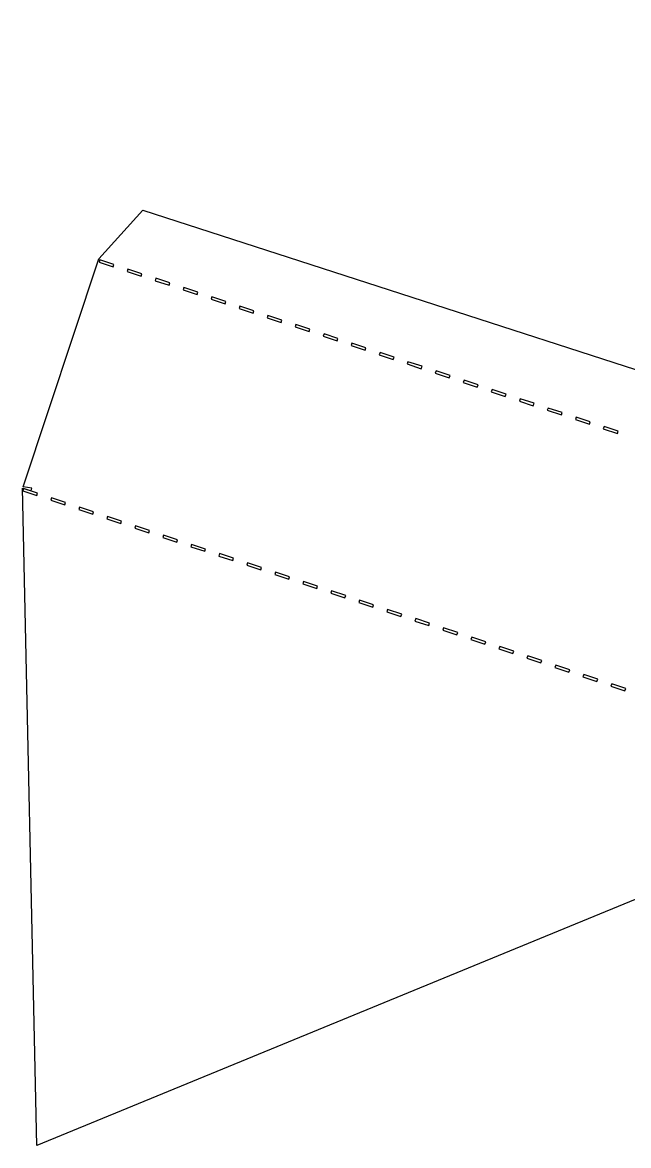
# Model space of a CAD drawing. Header units: centimetres. Extents: x -12.8 to 12.8, y -6 to 6.1.
# Drawn here: x -12.76 to -6.24, y -6.03 to 6.06 of the extents above; entities that cross this region are included whole.
import ezdxf

# ---------------------------------------------------------------- set-up
doc = ezdxf.new("R2010")
doc.units = ezdxf.units.CM
doc.header["$MEASUREMENT"] = 0
doc.layers.add('Layer 1', color=7, linetype='Continuous')

msp = doc.modelspace()

# ---------------------------------------------------------------- linework, layer by layer
at = {"layer": 'Layer 1', "color": 16, "lineweight": 30}
for points, knots in [([(-12.76186, 1.04619), (-12.76186, 1.04619), (-12.60807, -6.02893), (-12.60807, -6.02893), (-12.60807, -6.02893), (-12.60807, -6.02893), (-3.26414, -2.18586), (-3.26414, -2.18586), (-3.26414, -2.18586), (-3.26414, -2.18586), (-2.85486, -2.94323), (-2.85486, -2.94323), (-2.85486, -2.94323), (-2.85486, -2.94323), (5.78379, -5.84207), (5.78379, -5.84207), (5.78379, -5.84207), (5.78379, -5.84207), (6.47005, -5.36913), (6.47005, -5.36913), (6.47005, -5.36913), (6.47005, -5.36913), (7.22907, -3.05651), (7.22907, -3.05651), (7.22907, -3.05651), (7.22907, -3.05651), (7.26132, -3.76592), (7.26132, -3.76592), (7.26132, -3.76592), (7.27913, -4.15414), (7.60549, -4.44358), (7.99306, -4.41498), (7.99306, -4.41498), (7.99306, -4.41498), (9.13904, -4.33064), (9.13904, -4.33064), (9.13904, -4.33064), (9.52661, -4.30203), (9.82409, -3.96645), (9.80629, -3.57823), (9.80629, -3.57823), (9.80629, -3.57823), (9.76164, -2.83822), (9.76164, -2.83822), (9.76164, -2.83822), (9.82985, -2.84974), (9.8988, -2.85441), (9.96835, -2.85145), (9.96835, -2.85145), (10.19452, -2.84181), (10.4078, -2.75437), (10.60252, -2.60258), (10.60252, -2.60258), (10.60739, -2.60269), (10.6125, -2.60258), (10.6174, -2.60258), (10.6174, -2.60258), (10.96588, -2.60258), (11.24827, -2.32719), (11.24827, -1.98742), (11.24827, -1.98742), (11.24827, -1.93787), (11.24226, -1.88972), (11.23091, -1.84355), (11.23091, -1.84355), (11.5581, -1.82072), (11.8163, -1.55485), (11.8163, -1.23005), (11.8163, -1.23005), (11.8163, -1.13344), (11.79338, -1.0419), (11.75263, -0.96051), (11.75263, -0.96051), (11.76339, -0.96104), (11.77399, -0.96134), (11.78488, -0.96134), (11.78488, -0.96134), (12.13336, -0.96134), (12.41657, -0.68595), (12.41657, -0.34618), (12.41657, -0.34618), (12.41657, -0.12592), (12.29746, 0.0676), (12.11891, 0.17637), (12.11891, 0.17637), (12.47424, 0.17789), (12.76218, 0.50156), (12.76218, 0.90067), (12.76218, 0.90067), (12.76218, 1.2879), (12.49101, 1.60426), (12.15033, 1.62414), (12.15033, 1.62414), (12.27454, 1.74769), (12.35208, 1.92252), (12.35207, 2.1161), (12.35207, 2.1161), (12.35207, 2.49026), (12.06306, 2.79409), (11.70632, 2.79409), (11.70632, 2.79409), (11.67601, 2.79409), (11.64623, 2.79089), (11.61702, 2.78665), (11.61702, 2.78665), (11.68309, 2.88394), (11.72203, 3.00114), (11.72203, 3.12647), (11.72203, 3.12647), (11.72203, 3.46624), (11.43882, 3.74163), (11.09034, 3.74163), (11.09034, 3.74163), (11.01229, 3.74163), (10.93778, 3.72806), (10.86875, 3.70277), (10.86875, 3.70277), (10.86584, 3.70695), (10.86258, 3.71102), (10.85965, 3.71517), (10.85965, 3.71517), (10.86571, 3.74938), (10.86957, 3.78429), (10.86957, 3.82018), (10.86957, 3.82018), (10.86957, 4.15995), (10.58636, 4.43616), (10.23788, 4.43616), (10.23788, 4.43616), (10.16833, 4.43616), (10.10204, 4.42503), (10.03944, 4.40474), (10.03944, 4.40474), (9.91451, 4.44887), (9.78608, 4.469), (9.65579, 4.46344), (9.65579, 4.46344), (9.54316, 4.45864), (9.43397, 4.43406), (9.32837, 4.39233), (9.32837, 4.39233), (9.32837, 4.39233), (9.26884, 5.3779), (9.26884, 5.3779), (9.26884, 5.3779), (9.25103, 5.76612), (9.05118, 6.05556), (8.66361, 6.02696), (8.66361, 6.02696), (8.66361, 6.02696), (7.51846, 5.94262), (7.51846, 5.94262), (7.51846, 5.94262), (7.13089, 5.91401), (6.83258, 5.57843), (6.85039, 5.19021), (6.85039, 5.19021), (6.85039, 5.19021), (6.89669, 4.1757), (6.89669, 4.1757), (6.89669, 4.1757), (6.89669, 4.1757), (6.87767, 4.17487), (6.87767, 4.17487), (6.87767, 4.17487), (6.87767, 4.17487), (6.87354, 4.2683), (6.87354, 4.2683), (6.87354, 4.2683), (6.87354, 4.2683), (-2.45137, 0.45499), (-2.45137, 0.45499), (-2.45137, 0.45499), (-2.45137, 0.45499), (-2.90695, 1.26776), (-2.90695, 1.26776), (-2.90695, 1.26776), (-2.90695, 1.26776), (-11.46539, 4.03431), (-11.46539, 4.03431), (-11.46539, 4.03431), (-11.46539, 4.03431), (-11.93916, 3.51176), (-11.93916, 3.51176), (-11.93916, 3.51176), (-11.93916, 3.51176), (-12.75388, 1.05858), (-12.75388, 1.05858), (-12.75388, 1.05858), (-12.75388, 1.05858), (-12.66097, 1.0437), (-12.66097, 1.0437), (-12.66097, 1.0437), (-12.66354, 1.03412), (-12.66558, 1.02436), (-12.66676, 1.01476), (-12.66676, 1.01476), (-12.66676, 1.01476), (-12.76186, 1.04619), (-12.76186, 1.04619)], [0, 0, 0, 0, 0.01960784, 0.01960784, 0.01960784, 0.01960784, 0.03921569, 0.03921569, 0.03921569, 0.03921569, 0.05882353, 0.05882353, 0.05882353, 0.05882353, 0.07843137, 0.07843137, 0.07843137, 0.07843137, 0.09803922, 0.09803922, 0.09803922, 0.09803922, 0.11764706, 0.11764706, 0.11764706, 0.11764706, 0.1372549, 0.1372549, 0.1372549, 0.1372549, 0.15686275, 0.15686275, 0.15686275, 0.15686275, 0.17647059, 0.17647059, 0.17647059, 0.17647059, 0.19607843, 0.19607843, 0.19607843, 0.19607843, 0.21568627, 0.21568627, 0.21568627, 0.21568627, 0.23529412, 0.23529412, 0.23529412, 0.23529412, 0.25490196, 0.25490196, 0.25490196, 0.25490196, 0.2745098, 0.2745098, 0.2745098, 0.2745098, 0.29411765, 0.29411765, 0.29411765, 0.29411765, 0.31372549, 0.31372549, 0.31372549, 0.31372549, 0.33333333, 0.33333333, 0.33333333, 0.33333333, 0.35294118, 0.35294118, 0.35294118, 0.35294118, 0.37254902, 0.37254902, 0.37254902, 0.37254902, 0.39215686, 0.39215686, 0.39215686, 0.39215686, 0.41176471, 0.41176471, 0.41176471, 0.41176471, 0.43137255, 0.43137255, 0.43137255, 0.43137255, 0.45098039, 0.45098039, 0.45098039, 0.45098039, 0.47058824, 0.47058824, 0.47058824, 0.47058824, 0.49019608, 0.49019608, 0.49019608, 0.49019608, 0.50980392, 0.50980392, 0.50980392, 0.50980392, 0.52941176, 0.52941176, 0.52941176, 0.52941176, 0.54901961, 0.54901961, 0.54901961, 0.54901961, 0.56862745, 0.56862745, 0.56862745, 0.56862745, 0.58823529, 0.58823529, 0.58823529, 0.58823529, 0.60784314, 0.60784314, 0.60784314, 0.60784314, 0.62745098, 0.62745098, 0.62745098, 0.62745098, 0.64705882, 0.64705882, 0.64705882, 0.64705882, 0.66666667, 0.66666667, 0.66666667, 0.66666667, 0.68627451, 0.68627451, 0.68627451, 0.68627451, 0.70588235, 0.70588235, 0.70588235, 0.70588235, 0.7254902, 0.7254902, 0.7254902, 0.7254902, 0.74509804, 0.74509804, 0.74509804, 0.74509804, 0.76470588, 0.76470588, 0.76470588, 0.76470588, 0.78431373, 0.78431373, 0.78431373, 0.78431373, 0.80392157, 0.80392157, 0.80392157, 0.80392157, 0.82352941, 0.82352941, 0.82352941, 0.82352941, 0.84313725, 0.84313725, 0.84313725, 0.84313725, 0.8627451, 0.8627451, 0.8627451, 0.8627451, 0.88235294, 0.88235294, 0.88235294, 0.88235294, 0.90196078, 0.90196078, 0.90196078, 0.90196078, 0.92156863, 0.92156863, 0.92156863, 0.92156863, 0.94117647, 0.94117647, 0.94117647, 0.94117647, 0.96078431, 0.96078431, 0.96078431, 0.96078431, 1, 1, 1, 1]), ([(-11.93752, 3.47622), (-11.93752, 3.47622), (-11.92925, 3.50185), (-11.92925, 3.50185), (-11.92925, 3.50185), (-11.92925, 3.50185), (-11.77877, 3.45141), (-11.77877, 3.45141), (-11.77877, 3.45141), (-11.77877, 3.45141), (-11.78704, 3.42661), (-11.78704, 3.42661), (-11.78704, 3.42661), (-11.78704, 3.42661), (-11.93752, 3.47622), (-11.93752, 3.47622)], [0, 0, 0, 0, 0.2, 0.2, 0.2, 0.2, 0.4, 0.4, 0.4, 0.4, 0.6, 0.6, 0.6, 0.6, 1, 1, 1, 1]), ([(-11.63656, 3.37701), (-11.63656, 3.37701), (-11.62829, 3.40181), (-11.62829, 3.40181), (-11.62829, 3.40181), (-11.62829, 3.40181), (-11.47698, 3.3522), (-11.47698, 3.3522), (-11.47698, 3.3522), (-11.47698, 3.3522), (-11.48525, 3.3274), (-11.48525, 3.3274), (-11.48525, 3.3274), (-11.48525, 3.3274), (-11.63656, 3.37701), (-11.63656, 3.37701)], [0, 0, 0, 0, 0.2, 0.2, 0.2, 0.2, 0.4, 0.4, 0.4, 0.4, 0.6, 0.6, 0.6, 0.6, 1, 1, 1, 1]), ([(-11.33477, 3.27696), (-11.33477, 3.27696), (-11.3265, 3.30259), (-11.3265, 3.30259), (-11.3265, 3.30259), (-11.3265, 3.30259), (-11.17602, 3.25215), (-11.17602, 3.25215), (-11.17602, 3.25215), (-11.17602, 3.25215), (-11.18429, 3.22735), (-11.18429, 3.22735), (-11.18429, 3.22735), (-11.18429, 3.22735), (-11.33477, 3.27696), (-11.33477, 3.27696)], [0, 0, 0, 0, 0.2, 0.2, 0.2, 0.2, 0.4, 0.4, 0.4, 0.4, 0.6, 0.6, 0.6, 0.6, 1, 1, 1, 1]), ([(-11.03298, 3.17774), (-11.03298, 3.17774), (-11.02471, 3.20254), (-11.02471, 3.20254), (-11.02471, 3.20254), (-11.02471, 3.20254), (-10.87423, 3.15293), (-10.87423, 3.15293), (-10.87423, 3.15293), (-10.87423, 3.15293), (-10.8825, 3.1273), (-10.8825, 3.1273), (-10.8825, 3.1273), (-10.8825, 3.1273), (-11.03298, 3.17774), (-11.03298, 3.17774)], [0, 0, 0, 0, 0.2, 0.2, 0.2, 0.2, 0.4, 0.4, 0.4, 0.4, 0.6, 0.6, 0.6, 0.6, 1, 1, 1, 1]), ([(-10.73201, 3.0777), (-10.73201, 3.0777), (-10.72374, 3.10333), (-10.72374, 3.10333), (-10.72374, 3.10333), (-10.72374, 3.10333), (-10.57243, 3.05289), (-10.57243, 3.05289), (-10.57243, 3.05289), (-10.57243, 3.05289), (-10.58153, 3.02809), (-10.58153, 3.02809), (-10.58153, 3.02809), (-10.58153, 3.02809), (-10.73201, 3.0777), (-10.73201, 3.0777)], [0, 0, 0, 0, 0.2, 0.2, 0.2, 0.2, 0.4, 0.4, 0.4, 0.4, 0.6, 0.6, 0.6, 0.6, 1, 1, 1, 1]), ([(-10.43022, 2.97848), (-10.43022, 2.97848), (-10.42195, 3.00328), (-10.42195, 3.00328), (-10.42195, 3.00328), (-10.42195, 3.00328), (-10.27147, 2.95367), (-10.27147, 2.95367), (-10.27147, 2.95367), (-10.27147, 2.95367), (-10.27974, 2.92804), (-10.27974, 2.92804), (-10.27974, 2.92804), (-10.27974, 2.92804), (-10.43022, 2.97848), (-10.43022, 2.97848)], [0, 0, 0, 0, 0.2, 0.2, 0.2, 0.2, 0.4, 0.4, 0.4, 0.4, 0.6, 0.6, 0.6, 0.6, 1, 1, 1, 1]), ([(-10.12926, 2.87843), (-10.12926, 2.87843), (-10.12099, 2.90406), (-10.12099, 2.90406), (-10.12099, 2.90406), (-10.12099, 2.90406), (-9.96968, 2.85362), (-9.96968, 2.85362), (-9.96968, 2.85362), (-9.96968, 2.85362), (-9.97795, 2.82882), (-9.97795, 2.82882), (-9.97795, 2.82882), (-9.97795, 2.82882), (-10.12926, 2.87843), (-10.12926, 2.87843)], [0, 0, 0, 0, 0.2, 0.2, 0.2, 0.2, 0.4, 0.4, 0.4, 0.4, 0.6, 0.6, 0.6, 0.6, 1, 1, 1, 1]), ([(-9.82747, 2.77921), (-9.82747, 2.77921), (-9.8192, 2.80401), (-9.8192, 2.80401), (-9.8192, 2.80401), (-9.8192, 2.80401), (-9.66872, 2.7544), (-9.66872, 2.7544), (-9.66872, 2.7544), (-9.66872, 2.7544), (-9.67699, 2.72877), (-9.67699, 2.72877), (-9.67699, 2.72877), (-9.67699, 2.72877), (-9.82747, 2.77921), (-9.82747, 2.77921)], [0, 0, 0, 0, 0.2, 0.2, 0.2, 0.2, 0.4, 0.4, 0.4, 0.4, 0.6, 0.6, 0.6, 0.6, 1, 1, 1, 1]), ([(-9.52568, 2.67917), (-9.52568, 2.67917), (-9.51741, 2.70397), (-9.51741, 2.70397), (-9.51741, 2.70397), (-9.51741, 2.70397), (-9.36693, 2.65436), (-9.36693, 2.65436), (-9.36693, 2.65436), (-9.36693, 2.65436), (-9.3752, 2.62956), (-9.3752, 2.62956), (-9.3752, 2.62956), (-9.3752, 2.62956), (-9.52568, 2.67917), (-9.52568, 2.67917)], [0, 0, 0, 0, 0.2, 0.2, 0.2, 0.2, 0.4, 0.4, 0.4, 0.4, 0.6, 0.6, 0.6, 0.6, 1, 1, 1, 1]), ([(-9.22471, 2.57995), (-9.22471, 2.57995), (-9.21644, 2.60475), (-9.21644, 2.60475), (-9.21644, 2.60475), (-9.21644, 2.60475), (-9.06596, 2.55514), (-9.06596, 2.55514), (-9.06596, 2.55514), (-9.06596, 2.55514), (-9.07423, 2.52951), (-9.07423, 2.52951), (-9.07423, 2.52951), (-9.07423, 2.52951), (-9.22471, 2.57995), (-9.22471, 2.57995)], [0, 0, 0, 0, 0.2, 0.2, 0.2, 0.2, 0.4, 0.4, 0.4, 0.4, 0.6, 0.6, 0.6, 0.6, 1, 1, 1, 1]), ([(-8.92292, 2.4799), (-8.92292, 2.4799), (-8.91465, 2.5047), (-8.91465, 2.5047), (-8.91465, 2.5047), (-8.91465, 2.5047), (-8.76417, 2.45509), (-8.76417, 2.45509), (-8.76417, 2.45509), (-8.76417, 2.45509), (-8.77244, 2.43029), (-8.77244, 2.43029), (-8.77244, 2.43029), (-8.77244, 2.43029), (-8.92292, 2.4799), (-8.92292, 2.4799)], [0, 0, 0, 0, 0.2, 0.2, 0.2, 0.2, 0.4, 0.4, 0.4, 0.4, 0.6, 0.6, 0.6, 0.6, 1, 1, 1, 1]), ([(-8.62196, 2.38068), (-8.62196, 2.38068), (-8.61369, 2.40548), (-8.61369, 2.40548), (-8.61369, 2.40548), (-8.61369, 2.40548), (-8.46238, 2.35587), (-8.46238, 2.35587), (-8.46238, 2.35587), (-8.46238, 2.35587), (-8.47065, 2.33024), (-8.47065, 2.33024), (-8.47065, 2.33024), (-8.47065, 2.33024), (-8.62196, 2.38068), (-8.62196, 2.38068)], [0, 0, 0, 0, 0.2, 0.2, 0.2, 0.2, 0.4, 0.4, 0.4, 0.4, 0.6, 0.6, 0.6, 0.6, 1, 1, 1, 1]), ([(-8.32017, 2.28064), (-8.32017, 2.28064), (-8.3119, 2.30544), (-8.3119, 2.30544), (-8.3119, 2.30544), (-8.3119, 2.30544), (-8.16142, 2.25583), (-8.16142, 2.25583), (-8.16142, 2.25583), (-8.16142, 2.25583), (-8.16969, 2.23103), (-8.16969, 2.23103), (-8.16969, 2.23103), (-8.16969, 2.23103), (-8.32017, 2.28064), (-8.32017, 2.28064)], [0, 0, 0, 0, 0.2, 0.2, 0.2, 0.2, 0.4, 0.4, 0.4, 0.4, 0.6, 0.6, 0.6, 0.6, 1, 1, 1, 1]), ([(-8.01838, 2.18059), (-8.01838, 2.18059), (-8.01011, 2.20622), (-8.01011, 2.20622), (-8.01011, 2.20622), (-8.01011, 2.20622), (-7.85963, 2.15661), (-7.85963, 2.15661), (-7.85963, 2.15661), (-7.85963, 2.15661), (-7.8679, 2.13098), (-7.8679, 2.13098), (-7.8679, 2.13098), (-7.8679, 2.13098), (-8.01838, 2.18059), (-8.01838, 2.18059)], [0, 0, 0, 0, 0.2, 0.2, 0.2, 0.2, 0.4, 0.4, 0.4, 0.4, 0.6, 0.6, 0.6, 0.6, 1, 1, 1, 1]), ([(-7.71742, 2.08137), (-7.71742, 2.08137), (-7.70915, 2.10617), (-7.70915, 2.10617), (-7.70915, 2.10617), (-7.70915, 2.10617), (-7.55867, 2.05656), (-7.55867, 2.05656), (-7.55867, 2.05656), (-7.55867, 2.05656), (-7.56694, 2.03176), (-7.56694, 2.03176), (-7.56694, 2.03176), (-7.56694, 2.03176), (-7.71742, 2.08137), (-7.71742, 2.08137)], [0, 0, 0, 0, 0.2, 0.2, 0.2, 0.2, 0.4, 0.4, 0.4, 0.4, 0.6, 0.6, 0.6, 0.6, 1, 1, 1, 1]), ([(-7.41562, 1.98133), (-7.41562, 1.98133), (-7.40735, 2.00696), (-7.40735, 2.00696), (-7.40735, 2.00696), (-7.40735, 2.00696), (-7.25687, 1.95735), (-7.25687, 1.95735), (-7.25687, 1.95735), (-7.25687, 1.95735), (-7.26514, 1.93172), (-7.26514, 1.93172), (-7.26514, 1.93172), (-7.26514, 1.93172), (-7.41562, 1.98133), (-7.41562, 1.98133)], [0, 0, 0, 0, 0.2, 0.2, 0.2, 0.2, 0.4, 0.4, 0.4, 0.4, 0.6, 0.6, 0.6, 0.6, 1, 1, 1, 1]), ([(-7.11466, 1.88211), (-7.11466, 1.88211), (-7.10639, 1.90691), (-7.10639, 1.90691), (-7.10639, 1.90691), (-7.10639, 1.90691), (-6.95508, 1.8573), (-6.95508, 1.8573), (-6.95508, 1.8573), (-6.95508, 1.8573), (-6.96335, 1.8325), (-6.96335, 1.8325), (-6.96335, 1.8325), (-6.96335, 1.8325), (-7.11466, 1.88211), (-7.11466, 1.88211)], [0, 0, 0, 0, 0.2, 0.2, 0.2, 0.2, 0.4, 0.4, 0.4, 0.4, 0.6, 0.6, 0.6, 0.6, 1, 1, 1, 1]), ([(-6.81287, 1.78206), (-6.81287, 1.78206), (-6.8046, 1.80769), (-6.8046, 1.80769), (-6.8046, 1.80769), (-6.8046, 1.80769), (-6.65412, 1.75725), (-6.65412, 1.75725), (-6.65412, 1.75725), (-6.65412, 1.75725), (-6.66239, 1.73245), (-6.66239, 1.73245), (-6.66239, 1.73245), (-6.66239, 1.73245), (-6.81287, 1.78206), (-6.81287, 1.78206)], [0, 0, 0, 0, 0.2, 0.2, 0.2, 0.2, 0.4, 0.4, 0.4, 0.4, 0.6, 0.6, 0.6, 0.6, 1, 1, 1, 1]), ([(-6.51191, 1.68285), (-6.51191, 1.68285), (-6.50281, 1.70765), (-6.50281, 1.70765), (-6.50281, 1.70765), (-6.50281, 1.70765), (-6.35233, 1.65804), (-6.35233, 1.65804), (-6.35233, 1.65804), (-6.35233, 1.65804), (-6.3606, 1.63324), (-6.3606, 1.63324), (-6.3606, 1.63324), (-6.3606, 1.63324), (-6.51191, 1.68285), (-6.51191, 1.68285)], [0, 0, 0, 0, 0.2, 0.2, 0.2, 0.2, 0.4, 0.4, 0.4, 0.4, 0.6, 0.6, 0.6, 0.6, 1, 1, 1, 1]), ([(-12.75855, 1.01477), (-12.75855, 1.01477), (-12.75028, 1.03957), (-12.75028, 1.03957), (-12.75028, 1.03957), (-12.75028, 1.03957), (-12.59897, 0.98996), (-12.59897, 0.98996), (-12.59897, 0.98996), (-12.59897, 0.98996), (-12.60807, 0.96433), (-12.60807, 0.96433), (-12.60807, 0.96433), (-12.60807, 0.96433), (-12.75855, 1.01477), (-12.75855, 1.01477)], [0, 0, 0, 0, 0.2, 0.2, 0.2, 0.2, 0.4, 0.4, 0.4, 0.4, 0.6, 0.6, 0.6, 0.6, 1, 1, 1, 1]), ([(-12.45676, 0.91473), (-12.45676, 0.91473), (-12.44849, 0.93953), (-12.44849, 0.93953), (-12.44849, 0.93953), (-12.44849, 0.93953), (-12.29801, 0.88992), (-12.29801, 0.88992), (-12.29801, 0.88992), (-12.29801, 0.88992), (-12.30628, 0.86429), (-12.30628, 0.86429), (-12.30628, 0.86429), (-12.30628, 0.86429), (-12.45676, 0.91473), (-12.45676, 0.91473)], [0, 0, 0, 0, 0.2, 0.2, 0.2, 0.2, 0.4, 0.4, 0.4, 0.4, 0.6, 0.6, 0.6, 0.6, 1, 1, 1, 1]), ([(-12.1558, 0.81468), (-12.1558, 0.81468), (-12.14753, 0.83948), (-12.14753, 0.83948), (-12.14753, 0.83948), (-12.14753, 0.83948), (-11.99705, 0.78987), (-11.99705, 0.78987), (-11.99705, 0.78987), (-11.99705, 0.78987), (-12.00532, 0.76424), (-12.00532, 0.76424), (-12.00532, 0.76424), (-12.00532, 0.76424), (-12.1558, 0.81468), (-12.1558, 0.81468)], [0, 0, 0, 0, 0.2, 0.2, 0.2, 0.2, 0.4, 0.4, 0.4, 0.4, 0.6, 0.6, 0.6, 0.6, 1, 1, 1, 1]), ([(-11.85401, 0.71464), (-11.85401, 0.71464), (-11.84574, 0.73944), (-11.84574, 0.73944), (-11.84574, 0.73944), (-11.84574, 0.73944), (-11.69526, 0.68983), (-11.69526, 0.68983), (-11.69526, 0.68983), (-11.69526, 0.68983), (-11.70353, 0.6642), (-11.70353, 0.6642), (-11.70353, 0.6642), (-11.70353, 0.6642), (-11.85401, 0.71464), (-11.85401, 0.71464)], [0, 0, 0, 0, 0.2, 0.2, 0.2, 0.2, 0.4, 0.4, 0.4, 0.4, 0.6, 0.6, 0.6, 0.6, 1, 1, 1, 1]), ([(-11.55305, 0.61459), (-11.55305, 0.61459), (-11.54478, 0.63939), (-11.54478, 0.63939), (-11.54478, 0.63939), (-11.54478, 0.63939), (-11.3943, 0.58978), (-11.3943, 0.58978), (-11.3943, 0.58978), (-11.3943, 0.58978), (-11.40257, 0.56498), (-11.40257, 0.56498), (-11.40257, 0.56498), (-11.40257, 0.56498), (-11.55305, 0.61459), (-11.55305, 0.61459)], [0, 0, 0, 0, 0.2, 0.2, 0.2, 0.2, 0.4, 0.4, 0.4, 0.4, 0.6, 0.6, 0.6, 0.6, 1, 1, 1, 1]), ([(-11.25126, 0.51454), (-11.25126, 0.51454), (-11.24299, 0.54017), (-11.24299, 0.54017), (-11.24299, 0.54017), (-11.24299, 0.54017), (-11.09251, 0.48973), (-11.09251, 0.48973), (-11.09251, 0.48973), (-11.09251, 0.48973), (-11.10078, 0.46493), (-11.10078, 0.46493), (-11.10078, 0.46493), (-11.10078, 0.46493), (-11.25126, 0.51454), (-11.25126, 0.51454)], [0, 0, 0, 0, 0.2, 0.2, 0.2, 0.2, 0.4, 0.4, 0.4, 0.4, 0.6, 0.6, 0.6, 0.6, 1, 1, 1, 1]), ([(-10.95029, 0.4145), (-10.95029, 0.4145), (-10.94202, 0.44013), (-10.94202, 0.44013), (-10.94202, 0.44013), (-10.94202, 0.44013), (-10.79154, 0.38969), (-10.79154, 0.38969), (-10.79154, 0.38969), (-10.79154, 0.38969), (-10.79981, 0.36489), (-10.79981, 0.36489), (-10.79981, 0.36489), (-10.79981, 0.36489), (-10.95029, 0.4145), (-10.95029, 0.4145)], [0, 0, 0, 0, 0.2, 0.2, 0.2, 0.2, 0.4, 0.4, 0.4, 0.4, 0.6, 0.6, 0.6, 0.6, 1, 1, 1, 1]), ([(-10.6485, 0.31445), (-10.6485, 0.31445), (-10.64023, 0.34008), (-10.64023, 0.34008), (-10.64023, 0.34008), (-10.64023, 0.34008), (-10.48975, 0.28964), (-10.48975, 0.28964), (-10.48975, 0.28964), (-10.48975, 0.28964), (-10.49802, 0.26484), (-10.49802, 0.26484), (-10.49802, 0.26484), (-10.49802, 0.26484), (-10.6485, 0.31445), (-10.6485, 0.31445)], [0, 0, 0, 0, 0.2, 0.2, 0.2, 0.2, 0.4, 0.4, 0.4, 0.4, 0.6, 0.6, 0.6, 0.6, 1, 1, 1, 1]), ([(-10.34754, 0.21441), (-10.34754, 0.21441), (-10.33927, 0.24004), (-10.33927, 0.24004), (-10.33927, 0.24004), (-10.33927, 0.24004), (-10.18879, 0.1896), (-10.18879, 0.1896), (-10.18879, 0.1896), (-10.18879, 0.1896), (-10.19706, 0.1648), (-10.19706, 0.1648), (-10.19706, 0.1648), (-10.19706, 0.1648), (-10.34754, 0.21441), (-10.34754, 0.21441)], [0, 0, 0, 0, 0.2, 0.2, 0.2, 0.2, 0.4, 0.4, 0.4, 0.4, 0.6, 0.6, 0.6, 0.6, 1, 1, 1, 1]), ([(-10.04658, 0.11519), (-10.04658, 0.11519), (-10.03748, 0.13999), (-10.03748, 0.13999), (-10.03748, 0.13999), (-10.03748, 0.13999), (-9.887, 0.09038), (-9.887, 0.09038), (-9.887, 0.09038), (-9.887, 0.09038), (-9.89527, 0.06475), (-9.89527, 0.06475), (-9.89527, 0.06475), (-9.89527, 0.06475), (-10.04658, 0.11519), (-10.04658, 0.11519)], [0, 0, 0, 0, 0.2, 0.2, 0.2, 0.2, 0.4, 0.4, 0.4, 0.4, 0.6, 0.6, 0.6, 0.6, 1, 1, 1, 1]), ([(-9.74478, 0.01514), (-9.74478, 0.01514), (-9.73651, 0.03994), (-9.73651, 0.03994), (-9.73651, 0.03994), (-9.73651, 0.03994), (-9.58603, -0.00967), (-9.58603, -0.00967), (-9.58603, -0.00967), (-9.58603, -0.00967), (-9.5943, -0.0353), (-9.5943, -0.0353), (-9.5943, -0.0353), (-9.5943, -0.0353), (-9.74478, 0.01514), (-9.74478, 0.01514)], [0, 0, 0, 0, 0.2, 0.2, 0.2, 0.2, 0.4, 0.4, 0.4, 0.4, 0.6, 0.6, 0.6, 0.6, 1, 1, 1, 1]), ([(-9.44382, -0.0849), (-9.44382, -0.0849), (-9.43555, -0.0601), (-9.43555, -0.0601), (-9.43555, -0.0601), (-9.43555, -0.0601), (-9.28424, -0.10971), (-9.28424, -0.10971), (-9.28424, -0.10971), (-9.28424, -0.10971), (-9.29251, -0.13534), (-9.29251, -0.13534), (-9.29251, -0.13534), (-9.29251, -0.13534), (-9.44382, -0.0849), (-9.44382, -0.0849)], [0, 0, 0, 0, 0.2, 0.2, 0.2, 0.2, 0.4, 0.4, 0.4, 0.4, 0.6, 0.6, 0.6, 0.6, 1, 1, 1, 1]), ([(-9.14203, -0.18495), (-9.14203, -0.18495), (-9.13376, -0.16015), (-9.13376, -0.16015), (-9.13376, -0.16015), (-9.13376, -0.16015), (-8.98328, -0.20976), (-8.98328, -0.20976), (-8.98328, -0.20976), (-8.98328, -0.20976), (-8.99155, -0.23539), (-8.99155, -0.23539), (-8.99155, -0.23539), (-8.99155, -0.23539), (-9.14203, -0.18495), (-9.14203, -0.18495)], [0, 0, 0, 0, 0.2, 0.2, 0.2, 0.2, 0.4, 0.4, 0.4, 0.4, 0.6, 0.6, 0.6, 0.6, 1, 1, 1, 1]), ([(-8.84107, -0.28499), (-8.84107, -0.28499), (-8.8328, -0.26019), (-8.8328, -0.26019), (-8.8328, -0.26019), (-8.8328, -0.26019), (-8.68149, -0.3098), (-8.68149, -0.3098), (-8.68149, -0.3098), (-8.68149, -0.3098), (-8.68976, -0.3346), (-8.68976, -0.3346), (-8.68976, -0.3346), (-8.68976, -0.3346), (-8.84107, -0.28499), (-8.84107, -0.28499)], [0, 0, 0, 0, 0.2, 0.2, 0.2, 0.2, 0.4, 0.4, 0.4, 0.4, 0.6, 0.6, 0.6, 0.6, 1, 1, 1, 1]), ([(-8.53928, -0.38504), (-8.53928, -0.38504), (-8.53101, -0.35941), (-8.53101, -0.35941), (-8.53101, -0.35941), (-8.53101, -0.35941), (-8.38053, -0.40985), (-8.38053, -0.40985), (-8.38053, -0.40985), (-8.38053, -0.40985), (-8.3888, -0.43465), (-8.3888, -0.43465), (-8.3888, -0.43465), (-8.3888, -0.43465), (-8.53928, -0.38504), (-8.53928, -0.38504)], [0, 0, 0, 0, 0.2, 0.2, 0.2, 0.2, 0.4, 0.4, 0.4, 0.4, 0.6, 0.6, 0.6, 0.6, 1, 1, 1, 1]), ([(-8.23831, -0.48508), (-8.23831, -0.48508), (-8.23004, -0.45945), (-8.23004, -0.45945), (-8.23004, -0.45945), (-8.23004, -0.45945), (-8.07873, -0.50989), (-8.07873, -0.50989), (-8.07873, -0.50989), (-8.07873, -0.50989), (-8.087, -0.53469), (-8.087, -0.53469), (-8.087, -0.53469), (-8.087, -0.53469), (-8.23831, -0.48508), (-8.23831, -0.48508)], [0, 0, 0, 0, 0.2, 0.2, 0.2, 0.2, 0.4, 0.4, 0.4, 0.4, 0.6, 0.6, 0.6, 0.6, 1, 1, 1, 1]), ([(-7.93652, -0.58513), (-7.93652, -0.58513), (-7.92825, -0.5595), (-7.92825, -0.5595), (-7.92825, -0.5595), (-7.92825, -0.5595), (-7.77777, -0.60994), (-7.77777, -0.60994), (-7.77777, -0.60994), (-7.77777, -0.60994), (-7.78604, -0.63474), (-7.78604, -0.63474), (-7.78604, -0.63474), (-7.78604, -0.63474), (-7.93652, -0.58513), (-7.93652, -0.58513)], [0, 0, 0, 0, 0.2, 0.2, 0.2, 0.2, 0.4, 0.4, 0.4, 0.4, 0.6, 0.6, 0.6, 0.6, 1, 1, 1, 1]), ([(-7.63556, -0.68518), (-7.63556, -0.68518), (-7.62729, -0.65955), (-7.62729, -0.65955), (-7.62729, -0.65955), (-7.62729, -0.65955), (-7.47598, -0.70999), (-7.47598, -0.70999), (-7.47598, -0.70999), (-7.47598, -0.70999), (-7.48425, -0.73479), (-7.48425, -0.73479), (-7.48425, -0.73479), (-7.48425, -0.73479), (-7.63556, -0.68518), (-7.63556, -0.68518)], [0, 0, 0, 0, 0.2, 0.2, 0.2, 0.2, 0.4, 0.4, 0.4, 0.4, 0.6, 0.6, 0.6, 0.6, 1, 1, 1, 1]), ([(-7.33377, -0.78439), (-7.33377, -0.78439), (-7.3255, -0.75959), (-7.3255, -0.75959), (-7.3255, -0.75959), (-7.3255, -0.75959), (-7.17502, -0.8092), (-7.17502, -0.8092), (-7.17502, -0.8092), (-7.17502, -0.8092), (-7.18329, -0.83483), (-7.18329, -0.83483), (-7.18329, -0.83483), (-7.18329, -0.83483), (-7.33377, -0.78439), (-7.33377, -0.78439)], [0, 0, 0, 0, 0.2, 0.2, 0.2, 0.2, 0.4, 0.4, 0.4, 0.4, 0.6, 0.6, 0.6, 0.6, 1, 1, 1, 1]), ([(-7.03281, -0.88444), (-7.03281, -0.88444), (-7.02454, -0.85964), (-7.02454, -0.85964), (-7.02454, -0.85964), (-7.02454, -0.85964), (-6.87323, -0.90925), (-6.87323, -0.90925), (-6.87323, -0.90925), (-6.87323, -0.90925), (-6.88233, -0.93488), (-6.88233, -0.93488), (-6.88233, -0.93488), (-6.88233, -0.93488), (-7.03281, -0.88444), (-7.03281, -0.88444)], [0, 0, 0, 0, 0.2, 0.2, 0.2, 0.2, 0.4, 0.4, 0.4, 0.4, 0.6, 0.6, 0.6, 0.6, 1, 1, 1, 1]), ([(-6.73102, -0.98449), (-6.73102, -0.98449), (-6.72275, -0.95969), (-6.72275, -0.95969), (-6.72275, -0.95969), (-6.72275, -0.95969), (-6.57227, -1.0093), (-6.57227, -1.0093), (-6.57227, -1.0093), (-6.57227, -1.0093), (-6.58054, -1.03493), (-6.58054, -1.03493), (-6.58054, -1.03493), (-6.58054, -1.03493), (-6.73102, -0.98449), (-6.73102, -0.98449)], [0, 0, 0, 0, 0.2, 0.2, 0.2, 0.2, 0.4, 0.4, 0.4, 0.4, 0.6, 0.6, 0.6, 0.6, 1, 1, 1, 1]), ([(-6.43005, -1.08453), (-6.43005, -1.08453), (-6.42178, -1.05973), (-6.42178, -1.05973), (-6.42178, -1.05973), (-6.42178, -1.05973), (-6.2713, -1.10934), (-6.2713, -1.10934), (-6.2713, -1.10934), (-6.2713, -1.10934), (-6.27957, -1.13497), (-6.27957, -1.13497), (-6.27957, -1.13497), (-6.27957, -1.13497), (-6.43005, -1.08453), (-6.43005, -1.08453)], [0, 0, 0, 0, 0.2, 0.2, 0.2, 0.2, 0.4, 0.4, 0.4, 0.4, 0.6, 0.6, 0.6, 0.6, 1, 1, 1, 1])]:
    msp.add_open_spline(points, degree=3, knots=knots, dxfattribs=at)

doc.saveas('drawing.dxf')
